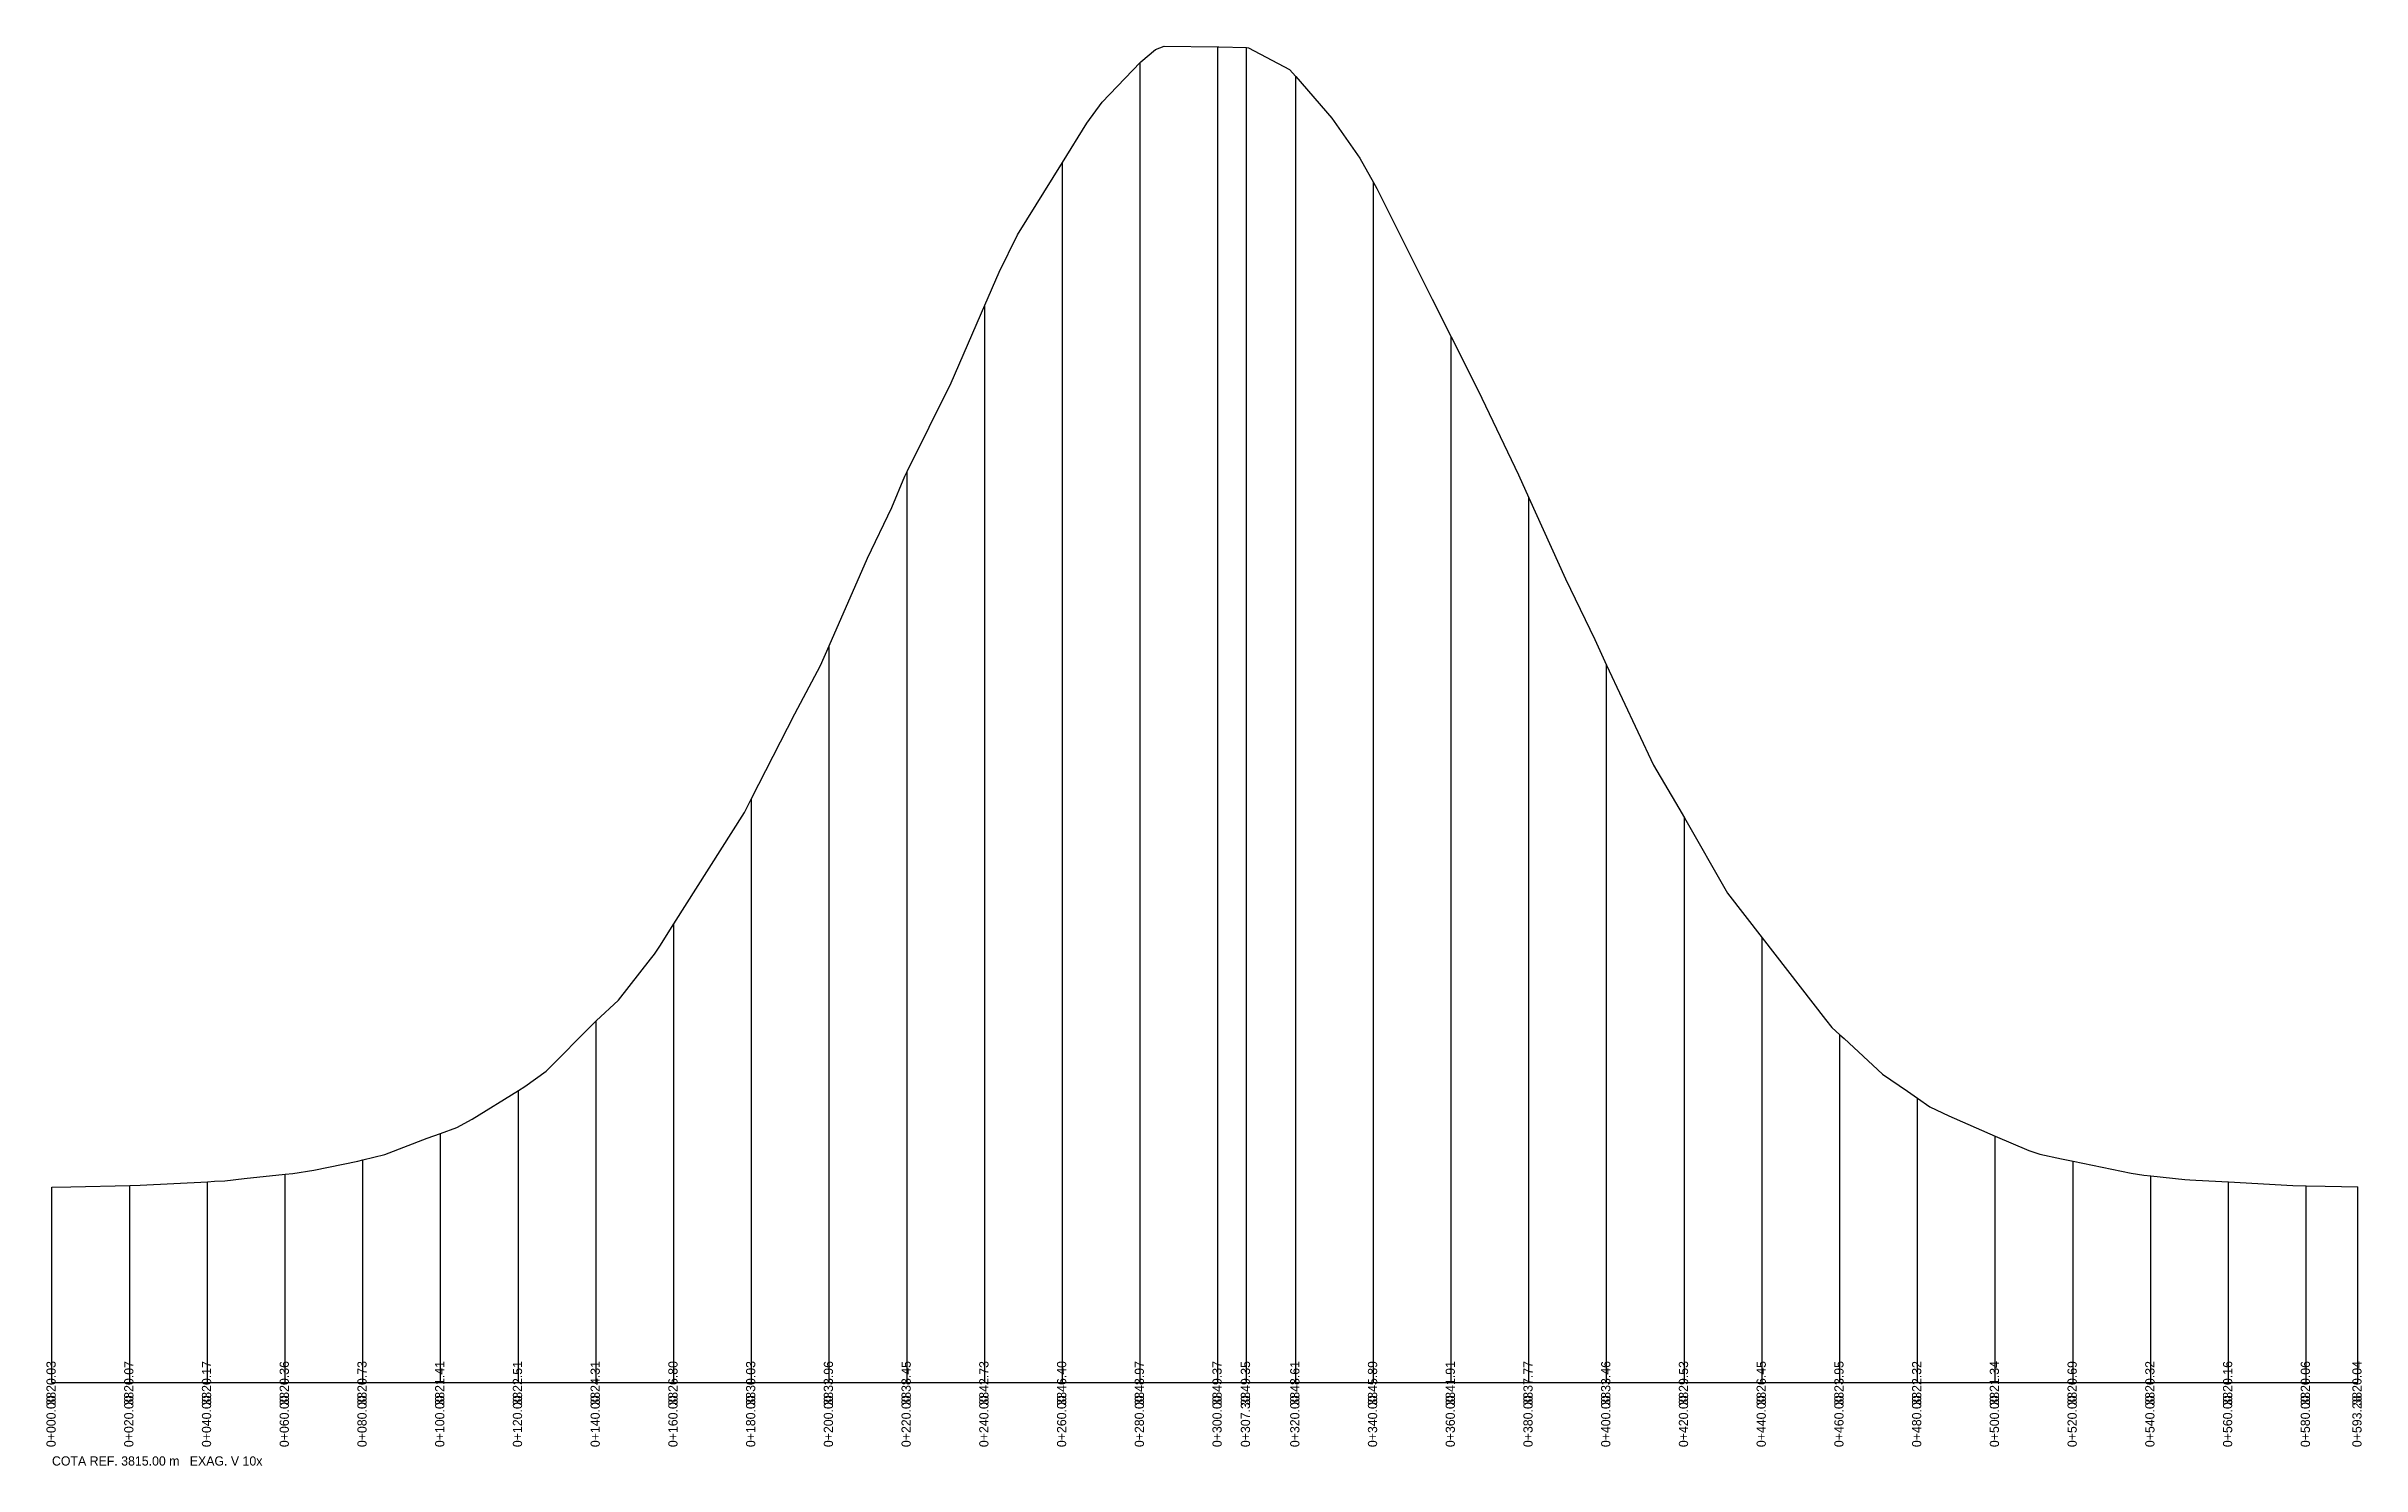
# Model space of a CAD drawing. Header units: metres. Extents: x -1 to 594, y -21 to 344.
import ezdxf

# ---------------------------------------------------------------- set-up
doc = ezdxf.new("R2010")
doc.units = ezdxf.units.M
doc.layers.add('PERFIL', color=3, linetype='Continuous')

msp = doc.modelspace()

# ---------------------------------------------------------------- linework, layer by layer
at = {"layer": 'PERFIL'}
for p, q in [((280, 0), (280, 339.73)), ((300, 0), (300, 343.73)), ((307.3, 0), (307.3, 343.54)), ((320, 0), (320, 336.07)), ((260, 0), (260, 314)), ((340, 0), (340, 308.86)), ((240, 0), (240, 277.27)), ((360, 0), (360, 269.15)), ((220, 0), (220, 234.49)), ((380, 0), (380, 227.65)), ((200, 0), (200, 189.62)), ((400, 0), (400, 184.61)), ((180, 0), (180, 150.34)), ((420, 0), (420, 145.34)), ((160, 0), (160, 118.02)), ((440, 0), (440, 114.48)), ((140, 0), (140, 93.05)), ((460, 0), (460, 89.49)), ((120, 0), (120, 75.13)), ((480, 0), (480, 73.19)), ((100, 0), (100, 64.13)), ((500, 0), (500, 63.43)), ((80, 0), (80, 57.32)), ((520, 0), (520, 56.95)), ((0, 0), (0, 50.31)), ((20, 0), (20, 50.75)), ((40, 0), (40, 51.7)), ((60, 0), (60, 53.6)), ((540, 0), (540, 53.21)), ((560, 0), (560, 51.62)), ((580, 0), (580, 50.65)), ((593.28, 0), (593.28, 50.36)), ((0, 0), (593.28, 0))]:
    msp.add_line(p, q, dxfattribs=at)
msp.add_lwpolyline([(0, 50.31), (4.88, 50.38), (20, 50.75), (22.67, 50.82), (40, 51.7), (41.78, 51.79), (44.49, 51.95), (49.49, 52.51), (60, 53.6), (61.93, 53.8), (67.33, 54.67), (78.71, 57.01), (80, 57.32), (85.64, 58.67), (96.56, 62.88), (100, 64.13), (104.16, 65.63), (108.09, 67.79), (120, 75.13), (121.69, 76.17), (127.19, 80.18), (139.41, 92.51), (140, 93.05), (145.8, 98.42), (153.99, 108.96), (155.03, 110.21), (156.37, 112.28), (160, 118.02), (178.15, 146.71), (180, 150.34), (191.12, 172.13), (197.76, 184.51), (200, 189.62), (209.86, 212.14), (216.07, 225.23), (219.4, 233.28), (220, 234.49), (231.32, 257.27), (240, 277.27), (243.68, 285.75), (248.42, 295.38), (260, 314), (266.28, 324.1), (270.19, 329.51), (280, 339.73), (280.18, 339.91), (283.9, 343.06), (286.19, 343.87), (300, 343.73), (300.22, 343.73), (307.3, 343.54), (307.88, 343.52), (318.4, 337.92), (320, 336.07), (329.26, 325.37), (336.51, 315.07), (340, 308.86), (340.91, 307.25), (355.14, 278.84), (360, 269.15), (366.96, 255.26), (377.32, 233.6), (380, 227.65), (389.41, 206.81), (396.93, 191.18), (400, 184.61), (412.02, 158.87), (418.58, 147.81), (420, 145.34), (431.12, 125.96), (440, 114.48), (456.3, 93.42), (457.9, 91.36), (460, 89.49), (461.08, 88.54), (471, 79.4), (477.4, 75.02), (480, 73.19), (483.13, 70.98), (488.01, 68.63), (500, 63.43), (508.63, 59.7), (511.49, 58.75), (516.99, 57.56), (520, 56.95), (534.96, 53.88), (538.19, 53.4), (540, 53.21), (548.78, 52.3), (550.04, 52.17), (551.59, 52.08), (560, 51.62), (576.56, 50.73), (580, 50.65), (584.9, 50.54), (593.28, 50.36)], dxfattribs=at)

# ---------------------------------------------------------------- texts
for s, p in [('3820.03', (0.95, -5.93)), ('3820.07', (20.95, -5.93)), ('3820.17', (40.95, -5.93)), ('3820.36', (60.95, -5.93)), ('3820.73', (80.95, -5.93)), ('3821.41', (100.95, -5.93)), ('3822.51', (120.95, -5.93)), ('3824.31', (140.95, -5.93)), ('3826.80', (160.95, -5.93)), ('3830.03', (180.95, -5.93)), ('3833.96', (200.95, -5.93)), ('3838.45', (220.95, -5.93)), ('3842.73', (240.95, -5.93)), ('3846.40', (260.95, -5.93)), ('3848.97', (280.95, -5.93)), ('3849.37', (300.95, -5.93)), ('3849.35', (308.25, -5.93)), ('3848.61', (320.95, -5.93)), ('3845.89', (340.95, -5.93)), ('3841.91', (360.95, -5.93)), ('3837.77', (380.95, -5.93)), ('3833.46', (400.95, -5.93)), ('3829.53', (420.95, -5.93)), ('3826.45', (440.95, -5.93)), ('3823.95', (460.95, -5.93)), ('3822.32', (480.95, -5.93)), ('3821.34', (500.95, -5.93)), ('3820.69', (520.95, -5.93)), ('3820.32', (540.95, -5.93)), ('3820.16', (560.95, -5.93)), ('3820.06', (580.95, -5.93)), ('3820.04', (594.23, -5.93)), ('0+000.00', (0.95, -16.61)), ('0+020.00', (20.95, -16.61)), ('0+040.00', (40.95, -16.61)), ('0+060.00', (60.95, -16.61)), ('0+080.00', (80.95, -16.61)), ('0+100.00', (100.95, -16.61)), ('0+120.00', (120.95, -16.61)), ('0+140.00', (140.95, -16.61)), ('0+160.00', (160.95, -16.61)), ('0+180.00', (180.95, -16.61)), ('0+200.00', (200.95, -16.61)), ('0+220.00', (220.95, -16.61)), ('0+240.00', (240.95, -16.61)), ('0+260.00', (260.95, -16.61)), ('0+280.00', (280.95, -16.61)), ('0+300.00', (300.95, -16.61)), ('0+307.30', (308.25, -16.61)), ('0+320.00', (320.95, -16.61)), ('0+340.00', (340.95, -16.61)), ('0+360.00', (360.95, -16.61)), ('0+380.00', (380.95, -16.61)), ('0+400.00', (400.95, -16.61)), ('0+420.00', (420.95, -16.61)), ('0+440.00', (440.95, -16.61)), ('0+460.00', (460.95, -16.61)), ('0+480.00', (480.95, -16.61)), ('0+500.00', (500.95, -16.61)), ('0+520.00', (520.95, -16.61)), ('0+540.00', (540.95, -16.61)), ('0+560.00', (560.95, -16.61)), ('0+580.00', (580.95, -16.61)), ('0+593.28', (594.23, -16.61))]:
    msp.add_text(s, height=2.373, rotation=90, dxfattribs=at).set_placement(p)
msp.add_text('COTA REF. 3815.00 m   EXAG. V 10x', height=2.3731, dxfattribs=at).set_placement((0, -21.36))

doc.saveas('drawing.dxf')
